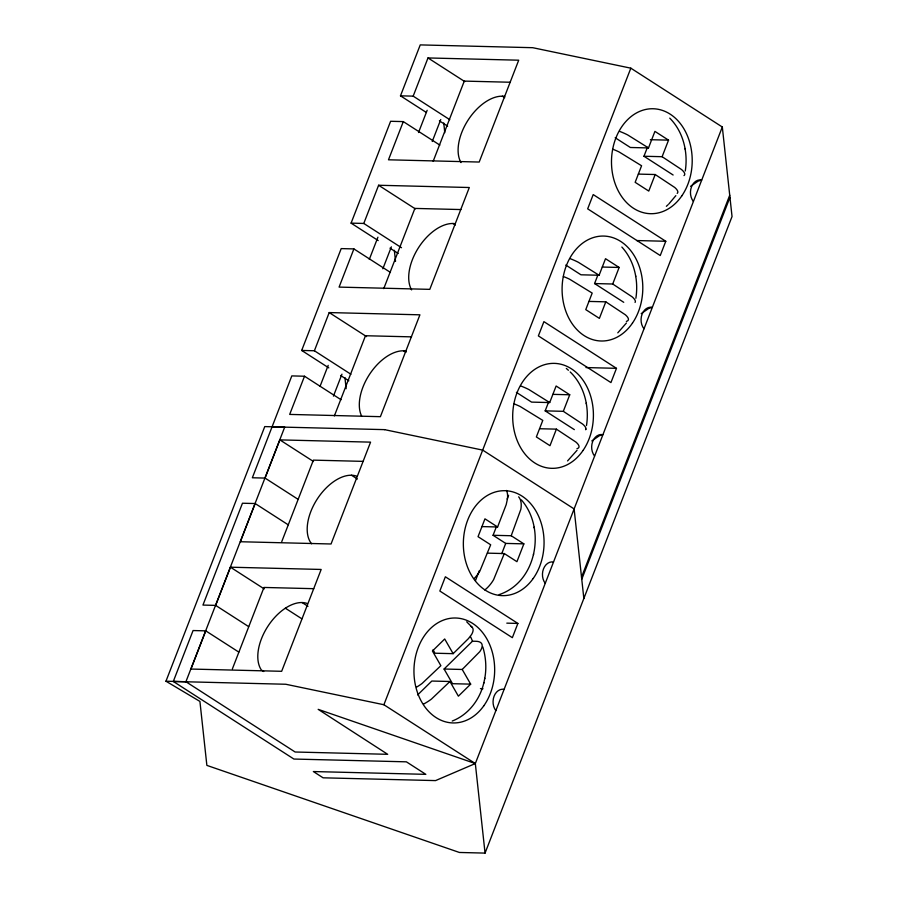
<?xml version="1.0" encoding="UTF-8"?>
<svg xmlns="http://www.w3.org/2000/svg" width="898" height="898" viewBox="0 0 898 898"><rect width="100%" height="100%" fill="white"/><g stroke="black" fill="none" stroke-linecap="round" stroke-linejoin="round"><path stroke-width="1.35" d="M499.064 594.644C536.746 582.196 546.343 528.439 521.356 499.872M586.484 425.585C589.492 406.558 584.306 385.579 570.196 371.963M635.874 298.271C638.669 280.333 634.347 260.633 621.865 247.051M685.275 170.968C688.194 152.312 683.344 131.725 669.751 118.143M484.696 678.809C486.705 668.213 485.93 657.168 482.787 646.863M533.457 554.616L533.614 553.898M452.233 721.038C468.52 714.752 480.093 699.362 483.876 682.581M483.719 683.378L484.819 678.259M165.962 681.212L264.753 426.595L284.711 427.1L185.908 681.728L165.962 681.212L199.917 701.417L206.866 765.388L459.394 852.46L485.055 853.1L732.038 216.541L722.318 126.988L475.323 763.547L485.055 853.1M298.057 499.31L265.045 478.084L252.349 477.77L291.805 375.903L304.512 376.228L341.049 399.733M328.803 367.888L301.683 350.445L341.206 248.6L353.902 248.914L390.45 272.42M378.204 240.574L351.084 223.131L390.608 121.286L403.303 121.6L439.852 145.106M426.415 112.508L400.486 95.828L420.242 44.9L532.716 47.695L630.834 68.169L722.261 126.977M173.303 681.459L285.788 684.254L383.895 704.739L475.323 763.547L435.564 780.598L323.089 777.814L313.357 771.55L425.832 774.345L406.39 761.83L293.904 759.046L173.303 681.459L193.07 630.542L205.765 630.856L238.778 652.083M304.512 376.228L289.684 414.416L380.393 416.672L419.916 314.816L329.207 312.571L314.39 350.759L301.683 350.445M353.902 248.914L339.085 287.102L429.794 289.358L469.306 187.514L378.608 185.257L363.78 223.445L351.084 223.131M403.303 121.6L388.486 159.799L479.195 162.044L518.707 60.2L427.998 57.943L413.181 96.142L400.486 95.828M205.765 630.856L190.948 669.044L281.658 671.3L321.17 569.455L230.46 567.199L215.643 605.387L202.948 605.072L242.46 503.228L255.167 503.542L288.168 524.78M255.167 503.542L240.35 541.741L331.048 543.986L370.571 442.142L279.862 439.885L265.045 478.084M320.07 386.286L328.185 365.363M369.303 259.41L377.923 237.173M418.524 132.534L427.156 110.297M333.439 396.119L341.958 374.163M382.84 268.805L391.36 246.849M432.241 141.491L440.761 119.535M232.369 668.931L263.978 587.449L313.739 588.684M281.759 541.617L313.38 460.135L363.14 461.37M334.359 415.931L365.486 335.729L411.509 336.862M383.76 288.617L414.887 208.415L460.91 209.56M433.162 161.303L464.277 81.101L510.311 82.246M383.895 704.739L630.834 68.169M475.491 580.591L479.364 570.6M487.446 553.146L504.294 553.561L516.934 561.688L523.86 543.862L505.709 543.413L493.069 535.287L496.459 526.542M507.123 499.052L508.582 495.303M482.046 526.587L497.593 526.98L506.203 504.631L507.493 498.704A23.236 13.459 -57.2 0 0 507.381 493.406A22.338 12.942 -57.2 0 0 506.506 490.443M574.338 429.626L545.176 410.869L548.633 401.956M623.74 302.312L594.577 283.555L598.034 274.642M673.13 175.009L643.967 156.252L647.424 147.339M516.395 392.359L531.56 402.113L549.699 402.562L556.12 386.005L569.736 394.772L563.315 411.318L545.176 410.869M565.796 265.045L580.961 274.799L599.101 275.248L605.521 258.703L619.137 267.458L612.717 284.004L594.577 283.555M615.186 137.731L630.351 147.485L648.491 147.934L654.923 131.389L668.539 140.144L662.118 156.701L643.967 156.252M501.758 553.606L505.709 543.413M504.294 553.561L493.631 579.614A23.415 13.593 -57.2 0 1 489.646 585.249A23.022 13.335 -57.2 0 1 486.48 588.56A22.731 13.111 -57.2 0 1 484.797 589.964M493.069 535.287L511.209 535.736L520.829 509.379A23.303 13.492 -57.2 0 0 520.986 502.15L520.638 500.601A22.753 13.178 -57.2 0 0 518.64 496.83M576.954 448.697A22.36 6.062 21.2 0 0 578.391 447.979A22.753 6.163 21.2 0 0 578.997 446.261L578.783 445.531A23.303 6.32 21.2 0 0 575.921 442.074L556.401 429.143L549.98 445.689L536.364 436.933L542.785 420.387L520.144 406.48A23.236 6.297 21.2 0 0 513.982 403.842M626.355 321.383A22.36 6.062 21.2 0 0 627.792 320.676A22.753 6.163 21.2 0 0 628.398 318.947L628.173 318.218A23.303 6.32 21.2 0 0 625.322 314.76L605.802 301.829L599.381 318.386L585.765 309.619L592.186 293.074L569.545 279.166A23.236 6.297 21.2 0 0 563.383 276.539M677.182 193.362A22.753 6.163 21.2 0 0 677.799 191.633L677.575 190.904A23.303 6.32 21.2 0 0 674.724 187.458L655.192 174.526L648.771 191.072L635.155 182.316L641.576 165.76L618.947 151.863A23.236 6.297 21.2 0 0 612.784 149.225M616.477 368.326L610.943 382.582L538.373 335.897L543.907 321.641L616.477 368.326L585.979 367.563M665.777 241.27L660.243 255.526L587.674 208.841L593.208 194.585L665.777 241.27L636.671 240.541M517.877 623.425L512.354 637.67L439.84 591.03L445.363 576.785L517.877 623.425L506.809 623.145M581.534 577.156L729.726 195.225M581.758 579.289L729.962 197.358M675.835 195.663L668.808 204.014M626.445 322.977L617.79 332.844M577.044 450.291L567.57 460.921M433.049 649.826L435.002 653.216L453.142 653.665L468.464 638.579L471.529 634.583A23.236 9.227 -29.9 0 0 472.999 630.98A22.338 8.868 -29.9 0 0 472.707 628.117A22.921 9.103 -29.9 0 0 470.653 626.232M417.615 694.951L431.815 681.043L449.954 681.492L458.384 696.175L470.664 684.141L462.223 669.47L444.083 669.021L452.525 683.692L470.664 684.141M444.083 669.021L472.483 641.206L476.108 641.295A22.36 8.879 -29.9 0 1 481.306 643.159A22.753 9.025 -29.9 0 1 482.192 645.729L482.08 646.785A23.303 9.249 -29.9 0 1 479.768 651.679L462.223 669.47M449.954 681.492L431.455 699.071A23.415 9.328 -29.9 0 1 425.764 702.853A23.022 9.137 -29.9 0 1 423.699 704.01M666.372 206.293L668 204.778M690.596 186.301L698.139 181.127L701.675 180.027A12.482 9.597 -88.6 0 0 691.494 186.851A12.482 9.597 -88.6 0 0 693.368 201.433M641.206 313.615L648.738 308.441L652.274 307.341A12.482 9.597 -88.6 0 0 642.092 314.165A12.482 9.597 -88.6 0 0 643.967 328.747M591.804 440.929L599.348 435.755L602.872 434.654A12.482 9.597 -88.6 0 0 592.691 441.479A12.482 9.597 -88.6 0 0 594.577 456.061M650.388 139.695L668.539 140.144M638.355 174.1L655.192 174.526M602.289 267.043L619.137 267.458M588.953 301.414L605.802 301.829M552.887 394.357L569.736 394.772M539.552 428.728L556.401 429.143M272.049 426.831L384.58 429.637M480.452 688.643L482.978 688.71M384.524 429.626L482.697 450.111L574.114 508.919L583.846 598.483M475.323 763.547L318.173 709.353L387.689 754.309L295.128 752.008L185.908 681.728M648.491 147.934L627.769 134.981A23.303 6.32 21.2 0 0 619.676 131.389M662.118 156.701L681.481 169.498A23.415 6.365 21.1 0 1 684.04 172.248A23.022 6.241 21.2 0 1 684.5 173.078A22.731 6.151 21.4 0 1 684.703 174.526A22.439 6.062 20.9 0 1 683.973 175.593M502.386 96.187L504.743 97.702M427.998 57.943L464.76 81.583M413.181 96.142L449.73 119.647M439.391 120.848L447.642 126.158M599.101 275.248L578.368 262.295A23.303 6.32 21.2 0 0 570.275 258.703M612.717 284.004L632.08 296.8A23.415 6.365 21.1 0 1 634.65 299.55A23.022 6.241 21.2 0 1 635.099 300.381A22.731 6.151 21.4 0 1 635.313 301.829A22.439 6.062 20.9 0 1 635.054 302.424M452.985 223.501L455.342 225.016M378.608 185.257L415.359 208.897M363.78 223.445L401.507 247.713M389.99 248.162L398.241 253.472M549.699 402.562L528.967 389.597A23.303 6.32 21.2 0 0 520.885 386.017M563.315 411.318L582.69 424.114A23.415 6.365 21.1 0 1 585.249 426.864A23.022 6.241 21.2 0 1 585.698 427.695A22.731 6.151 21.4 0 1 585.911 429.143M403.595 350.804L405.952 352.319M329.207 312.571L366.552 336.593M314.39 350.759L350.927 374.264M340.589 375.476L348.839 380.774M497.593 526.98L484.954 518.842L478.039 536.667L490.678 544.794L479.858 571.128A23.303 13.492 -57.2 0 1 474.458 578.233M511.209 535.736L523.86 543.862M351.488 475.222L357.382 479.016M279.862 439.885L313.492 461.516M302.087 602.536L307.98 606.33M230.46 567.199L264.214 588.908M285.351 608.193L301.863 618.812M215.643 605.387L248.656 626.624M263.731 671.513L261.374 669.998A41.14 23.831 -57.2 0 1 268.973 624.671A41.14 23.831 -57.2 0 1 307.239 603.478M566.324 368.449L568.4 370.257M466.691 621.798L472.213 627.365M453.142 653.665L444.701 638.983L432.432 651.016L440.862 665.687L422.116 683.445A23.303 9.249 -29.9 0 1 416.549 687.127M685.028 148.484L685.14 149.203M635.627 275.787L635.739 276.517M586.237 403.101L586.349 403.831M534.063 527.148L534.175 527.889M443.735 122.981L444.791 132.68M394.334 250.295L395.535 261.385M344.933 377.598L346.145 388.688M411.61 289.897A41.14 23.831 -57.2 0 1 419.085 246.804A41.14 23.831 -57.2 0 1 455.331 223.714M361.703 416.257A41.14 23.831 -57.2 0 1 370.324 373.175A41.14 23.831 -57.2 0 1 406.255 351.073M461.011 162.594A41.14 23.831 -57.2 0 1 468.487 119.49A41.14 23.831 -57.2 0 1 504.732 96.4M585.923 429.143A22.439 6.062 20.9 0 1 585.653 429.727M311.595 543.795A41.14 23.831 -57.2 0 1 317.735 498.3A41.14 23.831 -57.2 0 1 356.641 476.165M470.631 636.884A56.754 43.62 -88.6 0 1 472.483 641.206M545.243 583.33A12.505 9.62 -88.6 0 1 543.492 568.872A12.505 9.62 -88.6 0 1 553.516 562.002M495.853 710.644A12.505 9.62 -88.6 0 1 494.091 696.186A12.505 9.62 -88.6 0 1 504.126 689.316M681.874 195.786A52.488 40.354 -88.6 0 0 660.187 109.736A52.488 40.354 -88.6 0 0 613.48 178.174A52.488 40.354 -88.6 0 0 681.874 195.786M632.473 323.089A52.488 40.354 -88.6 0 0 610.786 237.05A52.488 40.354 -88.6 0 0 564.079 305.477A52.488 40.354 -88.6 0 0 632.473 323.089M583.083 450.403A52.488 40.354 -88.6 0 0 561.396 364.364A52.488 40.354 -88.6 0 0 514.677 432.791A52.488 40.354 -88.6 0 0 583.083 450.403M533.188 578.514A52.488 40.354 -88.6 0 0 512.837 491.902A52.488 40.354 -88.6 0 0 465.097 559.106A52.488 40.354 -88.6 0 0 533.188 578.514M483.786 705.817A52.488 40.354 -88.6 0 0 463.447 619.205A52.488 40.354 -88.6 0 0 415.695 686.42A52.488 40.354 -88.6 0 0 483.786 705.817"/></g></svg>
